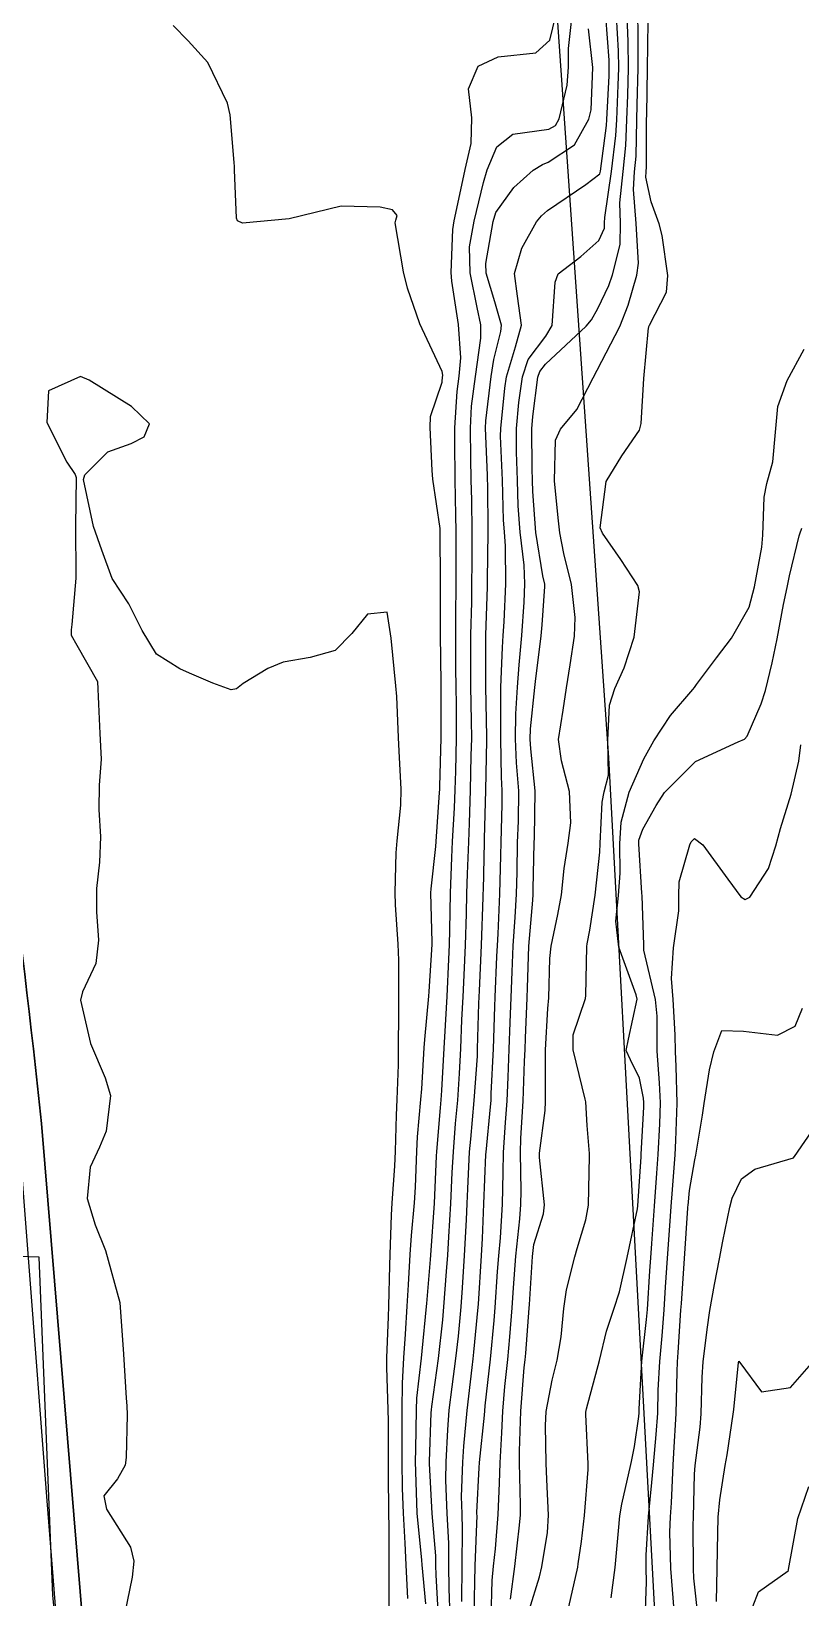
# Model space of a CAD drawing. Header units: metres. Extents: x 318500 to 325275, y 7408834 to 7428799.
# Drawn here: x 321575.7 to 321605.4, y 7423787.1 to 7423847.7 of the extents above; entities that cross this region are included whole.
import ezdxf

# ---------------------------------------------------------------- set-up
doc = ezdxf.new("R2010")
doc.units = ezdxf.units.M
doc.header["$MEASUREMENT"] = 0
doc.linetypes.add('CONTINUO', pattern=[0])
for name, color, linetype in [('Curvas de Nivel 1m', 11, 'Continuous'), ('Curvas de Nivel 5m', 15, 'Continuous'), ('Divisas', 45, 'Continuous'), ('Estação', 45, 'Continuous'), ('Linha Férrea', 20, 'Continuous'), ('PLATAFORMA', 45, 'Continuous')]:
    doc.layers.add(name, color=color, linetype=linetype)

msp = doc.modelspace()

# ---------------------------------------------------------------- linework, layer by layer
at = {"layer": 'Curvas de Nivel 1m', "flags": 128}
for points, elevation in [([(321590.234, 7423787.043), (321590.164, 7423788.348), (321590.124, 7423789.183), (321590.058, 7423790.349), (321590.025, 7423791.309), (321590.007, 7423792.35), (321590.008, 7423793.357), (321590.009, 7423794.35), (321590.02, 7423795.371), (321590.076, 7423796.35), (321590.146, 7423797.267), (321590.211, 7423798.349), (321590.26, 7423799.181), (321590.324, 7423800.348), (321590.375, 7423801.09), (321590.486, 7423802.346), (321590.529, 7423802.956), (321590.58, 7423804.346), (321590.609, 7423804.905), (321590.74, 7423806.344), (321590.773, 7423806.765), (321590.867, 7423808.343), (321590.891, 7423808.668), (321591.044, 7423810.342), (321591.06, 7423810.525), (321591.172, 7423812.341), (321591.174, 7423812.438), (321591.128, 7423814.342), (321591.133, 7423814.501), (321591.317, 7423816.139), (321591.331, 7423816.329), (321591.464, 7423818.222), (321591.469, 7423818.338), (321591.473, 7423818.46), (321591.528, 7423820.338), (321591.526, 7423822.21), (321591.527, 7423822.338), (321591.522, 7423822.459), (321591.491, 7423824.339), (321591.492, 7423824.41), (321591.497, 7423826.339), (321591.488, 7423828.332), (321591.481, 7423828.436), (321591.194, 7423830.343), (321591.173, 7423830.675), (321591.102, 7423832.344), (321591.106, 7423832.775), (321591.556, 7423834.096), (321591.58, 7423834.319), (321591.584, 7423834.34), (321591.585, 7423834.364), (321591.562, 7423834.512), (321590.693, 7423836.349), (321590.224, 7423837.737), (321590.069, 7423838.363), (321589.746, 7423840.261), (321589.765, 7423840.368), (321589.822, 7423840.548), (321589.644, 7423840.767), (321589.157, 7423840.863), (321587.645, 7423840.9), (321585.64, 7423840.42), (321583.832, 7423840.243), (321583.638, 7423840.333), (321583.596, 7423840.441), (321583.524, 7423842.308), (321583.517, 7423842.442), (321583.507, 7423842.598), (321583.352, 7423844.445), (321583.25, 7423844.894), (321582.494, 7423846.462), (321581.728, 7423847.297), (321581.143, 7423847.888)], 774), ([(321591.414, 7423786.333), (321591.327, 7423787.952), (321591.317, 7423788.334), (321591.312, 7423788.693), (321591.176, 7423790.337), (321591.07, 7423792.268), (321591.072, 7423792.339), (321591.141, 7423794.226), (321591.148, 7423794.338), (321591.166, 7423794.473), (321591.415, 7423796.335), (321591.582, 7423797.823), (321591.628, 7423798.332), (321591.735, 7423799.696), (321591.776, 7423800.33), (321591.818, 7423801.03), (321591.9, 7423802.328), (321591.953, 7423803.523), (321591.994, 7423804.327), (321592.081, 7423805.422), (321592.164, 7423806.325), (321592.235, 7423807.359), (321592.282, 7423808.324), (321592.327, 7423809.424), (321592.369, 7423810.323), (321592.415, 7423811.16), (321592.464, 7423812.322), (321592.498, 7423813.537), (321592.517, 7423814.322), (321592.54, 7423815.083), (321592.59, 7423816.321), (321592.619, 7423817.033), (321592.655, 7423818.32), (321592.689, 7423819.646), (321592.705, 7423820.32), (321592.699, 7423821.001), (321592.676, 7423822.321), (321592.668, 7423823.571), (321592.677, 7423824.321), (321592.705, 7423825.587), (321592.713, 7423826.321), (321592.717, 7423827.066), (321592.721, 7423828.321), (321592.705, 7423829.535), (321592.689, 7423830.322), (321592.672, 7423831.163), (321592.657, 7423832.323), (321592.695, 7423833.171), (321592.846, 7423834.321), (321593.055, 7423835.798), (321593.06, 7423836.318), (321592.922, 7423836.988), (321592.643, 7423838.325), (321592.62, 7423839.331), (321592.796, 7423840.323), (321593.161, 7423841.823), (321593.299, 7423842.315), (321593.673, 7423843.202), (321594.294, 7423843.691), (321595.684, 7423843.889), (321595.952, 7423844.02), (321596.094, 7423844.284), (321596.405, 7423845.584), (321596.453, 7423846.279), (321596.454, 7423847.006), (321596.589, 7423848.277)], 776), ([(321592.323, 7423786.925), (321592.33, 7423788.319), (321592.353, 7423789.708), (321592.331, 7423790.32), (321592.312, 7423790.988), (321592.356, 7423792.32), (321592.395, 7423792.933), (321592.527, 7423794.318), (321592.719, 7423795.987), (321592.762, 7423796.314), (321592.789, 7423796.579), (321592.96, 7423798.312), (321592.968, 7423798.425), (321593.086, 7423800.31), (321593.117, 7423800.977), (321593.175, 7423802.309), (321593.251, 7423804.216), (321593.261, 7423804.308), (321593.432, 7423806.061), (321593.452, 7423806.306), (321593.463, 7423806.576), (321593.547, 7423808.305), (321593.598, 7423809.941), (321593.614, 7423810.304), (321593.681, 7423811.886), (321593.702, 7423812.304), (321593.728, 7423812.756), (321593.79, 7423814.303), (321593.828, 7423815.786), (321593.84, 7423816.302), (321593.884, 7423817.759), (321593.881, 7423818.302), (321593.864, 7423818.811), (321593.833, 7423820.303), (321593.826, 7423821.871), (321593.832, 7423822.304), (321593.895, 7423823.831), (321593.924, 7423824.303), (321593.964, 7423824.831), (321594.022, 7423826.301), (321594.015, 7423827.759), (321593.969, 7423828.303), (321593.937, 7423828.758), (321593.893, 7423830.306), (321593.82, 7423832.012), (321593.829, 7423832.307), (321593.993, 7423833.866), (321594.056, 7423834.305), (321594.405, 7423835.469), (321594.628, 7423836.3), (321594.48, 7423837.418), (321594.357, 7423838.303), (321594.649, 7423839.275), (321595.212, 7423840.294), (321595.403, 7423840.532), (321595.644, 7423840.737), (321597.124, 7423841.738), (321597.659, 7423842.15), (321597.689, 7423842.26), (321597.917, 7423844.026), (321597.936, 7423844.256), (321598.02, 7423845.951), (321598.032, 7423846.255), (321598.021, 7423846.554), (321597.903, 7423848.258)], 778), ([(321592.806, 7423786.428), (321592.835, 7423788.312), (321592.91, 7423790.251), (321592.905, 7423790.311), (321592.908, 7423790.374), (321592.997, 7423792.102), (321593.009, 7423792.301), (321593.2, 7423794.135), (321593.213, 7423794.307), (321593.229, 7423794.504), (321593.427, 7423796.304), (321593.576, 7423797.798), (321593.617, 7423798.302), (321593.706, 7423799.695), (321593.754, 7423800.3), (321593.813, 7423800.996), (321593.891, 7423802.299), (321593.922, 7423803.524), (321593.941, 7423804.298), (321594.018, 7423805.456), (321594.072, 7423806.297), (321594.112, 7423807.21), (321594.157, 7423808.296), (321594.195, 7423809.326), (321594.233, 7423810.295), (321594.267, 7423811.283), (321594.312, 7423812.294), (321594.389, 7423813.401), (321594.437, 7423814.293), (321594.458, 7423815.137), (321594.482, 7423816.293), (321594.513, 7423817.111), (321594.523, 7423818.292), (321594.443, 7423819.376), (321594.4, 7423820.295), (321594.416, 7423821.263), (321594.475, 7423822.294), (321594.543, 7423823.163), (321594.644, 7423824.292), (321594.736, 7423825.584), (321594.766, 7423826.29), (321594.732, 7423827.02), (321594.582, 7423828.293), (321594.504, 7423829.314), (321594.472, 7423830.3), (321594.433, 7423831.384), (321594.442, 7423832.301), (321594.53, 7423833.315), (321594.668, 7423834.299), (321594.892, 7423834.971), (321595.576, 7423835.877), (321595.818, 7423836.286), (321595.93, 7423837.96), (321596.049, 7423838.283), (321596.932, 7423838.959), (321597.63, 7423839.581), (321597.842, 7423840.052), (321597.849, 7423840.257), (321597.857, 7423840.472), (321598.119, 7423842.253), (321598.288, 7423843.644), (321598.329, 7423844.25), (321598.38, 7423845.58), (321598.402, 7423846.25), (321598.387, 7423846.91), (321598.312, 7423848.251)], 779), ([(321594.203, 7423787.019), (321594.369, 7423788.289), (321594.555, 7423789.876), (321594.592, 7423790.286), (321594.596, 7423790.665), (321594.552, 7423792.287), (321594.551, 7423792.742), (321594.61, 7423794.286), (321594.74, 7423795.977), (321594.774, 7423796.284), (321594.796, 7423796.541), (321594.933, 7423798.282), (321594.945, 7423798.419), (321595.054, 7423800.281), (321595.115, 7423800.739), (321595.478, 7423801.925), (321595.521, 7423802.276), (321595.332, 7423804.103), (321595.329, 7423804.278), (321595.543, 7423805.918), (321595.566, 7423806.276), (321595.567, 7423807.916), (321595.562, 7423808.276), (321595.647, 7423809.863), (321595.688, 7423810.276), (321595.733, 7423811.805), (321595.776, 7423812.275), (321596.045, 7423813.509), (321596.181, 7423814.271), (321596.289, 7423815.286), (321596.433, 7423816.269), (321596.547, 7423817.053), (321596.491, 7423818.269), (321596.178, 7423819.455), (321596.07, 7423820.273), (321596.247, 7423821.412), (321596.379, 7423822.27), (321596.522, 7423823.16), (321596.682, 7423824.267), (321596.712, 7423824.992), (321596.564, 7423826.269), (321596.273, 7423827.466), (321596.112, 7423828.274), (321596.055, 7423828.844), (321595.906, 7423830.284), (321595.949, 7423831.858), (321596.145, 7423832.281), (321596.779, 7423833.034), (321597.401, 7423834.262), (321597.563, 7423834.557), (321598.441, 7423836.247), (321598.761, 7423837.074), (321599.096, 7423838.238), (321599.155, 7423838.699), (321599.077, 7423840.238), (321598.968, 7423841.556), (321599.008, 7423842.24), (321599.066, 7423842.842), (321599.098, 7423844.239), (321599.108, 7423844.83), (321599.143, 7423846.239), (321599.147, 7423847.652), (321599.13, 7423848.239)], 781), ([(321594.925, 7423786.596), (321595.332, 7423787.888), (321595.425, 7423788.275), (321595.637, 7423789.6), (321595.677, 7423790.273), (321595.613, 7423791.651), (321595.588, 7423792.274), (321595.56, 7423793.737), (321595.585, 7423794.274), (321595.818, 7423795.497), (321596.007, 7423796.27), (321596.163, 7423797.169), (321596.275, 7423798.268), (321596.375, 7423798.983), (321596.694, 7423800.264), (321596.788, 7423800.588), (321597.124, 7423801.692), (321597.225, 7423802.259), (321597.264, 7423804.153), (321597.263, 7423804.258), (321597.176, 7423805.339), (321597.118, 7423806.261), (321597.096, 7423806.355), (321596.626, 7423808.266), (321596.635, 7423808.85), (321597.109, 7423810.261), (321597.129, 7423810.373), (321597.156, 7423812.261), (321597.168, 7423812.364), (321597.276, 7423812.9), (321597.482, 7423814.257), (321597.659, 7423815.911), (321597.672, 7423816.255), (321597.749, 7423817.849), (321597.836, 7423818.253), (321597.995, 7423818.889), (321597.98, 7423820.251), (321598.04, 7423821.6), (321598.247, 7423822.247), (321598.609, 7423823.045), (321598.992, 7423824.237), (321599.199, 7423825.985), (321599.138, 7423826.235), (321598.476, 7423827.234), (321597.762, 7423828.256), (321597.681, 7423828.456), (321597.908, 7423830.254), (321598.515, 7423831.245), (321599.195, 7423832.235), (321599.267, 7423832.501), (321599.37, 7423834.233), (321599.547, 7423836.198), (321599.556, 7423836.23), (321599.564, 7423836.246), (321599.581, 7423836.3), (321600.241, 7423837.583), (321600.298, 7423838.223), (321600.083, 7423839.775), (321599.966, 7423840.227), (321599.648, 7423841.079), (321599.449, 7423842.024), (321599.456, 7423842.233), (321599.471, 7423842.424), (321599.475, 7423844.233), (321599.478, 7423844.448), (321599.51, 7423846.233), (321599.541, 7423848.036)], 782), ([(321591.873, 7423786.326), (321591.83, 7423787.433), (321591.825, 7423788.327), (321591.822, 7423789.19), (321591.753, 7423790.328), (321591.701, 7423791.617), (321591.712, 7423792.329), (321591.774, 7423793.574), (321591.838, 7423794.328), (321591.946, 7423795.234), (321592.089, 7423796.324), (321592.187, 7423797.199), (321592.291, 7423798.322), (321592.351, 7423799.061), (321592.426, 7423800.32), (321592.497, 7423801.693), (321592.535, 7423802.319), (321592.561, 7423802.897), (321592.625, 7423804.318), (321592.665, 7423804.82), (321592.799, 7423806.316), (321592.923, 7423808.03), (321592.933, 7423808.314), (321592.98, 7423810.057), (321592.992, 7423810.314), (321593.003, 7423810.554), (321593.081, 7423812.313), (321593.147, 7423814.171), (321593.152, 7423814.312), (321593.155, 7423814.449), (321593.204, 7423816.312), (321593.206, 7423816.427), (321593.249, 7423818.312), (321593.29, 7423820.232), (321593.292, 7423820.311), (321593.29, 7423820.392), (321593.247, 7423822.312), (321593.25, 7423824.135), (321593.252, 7423824.313), (321593.319, 7423826.183), (321593.321, 7423826.312), (321593.322, 7423826.442), (321593.338, 7423828.312), (321593.323, 7423830.137), (321593.318, 7423830.313), (321593.314, 7423830.502), (321593.234, 7423832.314), (321593.245, 7423832.604), (321593.457, 7423834.312), (321593.567, 7423834.977), (321593.831, 7423836.054), (321593.855, 7423836.307), (321593.594, 7423837.21), (321593.263, 7423838.315), (321593.248, 7423838.683), (321593.53, 7423840.312), (321593.644, 7423840.666), (321594.333, 7423841.623), (321595.082, 7423842.296), (321595.44, 7423842.516), (321595.665, 7423842.606), (321596.678, 7423843.272), (321597.242, 7423844.267), (321597.326, 7423844.635), (321597.391, 7423846.265), (321597.226, 7423847.759)], 777), ([(321596.469, 7423786.722), (321596.809, 7423788.261), (321596.83, 7423788.383), (321596.96, 7423789.256), (321597.074, 7423790.258), (321597.213, 7423792.04), (321597.214, 7423792.257), (321597.119, 7423794.169), (321597.12, 7423794.259), (321597.153, 7423794.38), (321597.654, 7423796.251), (321597.923, 7423797.391), (321598.207, 7423798.243), (321598.425, 7423798.905), (321598.721, 7423800.236), (321599.129, 7423802.116), (321599.142, 7423802.23), (321599.26, 7423804.127), (321599.265, 7423804.228), (321599.363, 7423806.052), (321599.369, 7423806.227), (321599.359, 7423806.395), (321599.199, 7423807.174), (321598.852, 7423807.881), (321598.688, 7423808.238), (321598.774, 7423808.679), (321599.11, 7423810.232), (321599.072, 7423810.403), (321598.401, 7423812.243), (321598.286, 7423813.25), (321598.39, 7423814.244), (321598.448, 7423815.098), (321598.436, 7423816.243), (321598.496, 7423817.079), (321598.805, 7423818.238), (321599.363, 7423819.522), (321599.75, 7423820.226), (321600.397, 7423821.208), (321601.266, 7423822.211), (321601.325, 7423822.287), (321601.403, 7423822.401), (321602.186, 7423823.431), (321602.76, 7423824.19), (321603.442, 7423825.395), (321603.657, 7423826.177), (321603.931, 7423827.715), (321603.97, 7423828.173), (321604.021, 7423829.654), (321604.124, 7423830.171), (321604.367, 7423831.015), (321604.459, 7423832.166), (321604.558, 7423833.152), (321604.919, 7423834.16), (321605.572, 7423835.369)], 783), ([(321589.505, 7423786.354), (321589.513, 7423787.782), (321589.51, 7423788.354), (321589.511, 7423789.809), (321589.502, 7423790.355), (321589.48, 7423791.868), (321589.478, 7423792.355), (321589.479, 7423793.899), (321589.47, 7423794.356), (321589.421, 7423795.982), (321589.423, 7423796.356), (321589.483, 7423797.947), (321589.497, 7423798.356), (321589.534, 7423799.925), (321589.545, 7423800.356), (321589.602, 7423801.878), (321589.628, 7423802.355), (321589.734, 7423803.771), (321589.756, 7423804.354), (321589.799, 7423805.736), (321589.824, 7423806.354), (321589.866, 7423807.691), (321589.875, 7423808.353), (321589.883, 7423809.701), (321589.887, 7423810.354), (321589.881, 7423811.734), (321589.864, 7423812.354), (321589.759, 7423813.882), (321589.745, 7423814.355), (321589.783, 7423815.885), (321589.818, 7423816.355), (321589.956, 7423817.739), (321589.975, 7423818.354), (321589.895, 7423819.825), (321589.87, 7423820.355), (321589.81, 7423821.94), (321589.771, 7423822.356), (321589.586, 7423824.191), (321589.567, 7423824.359), (321589.433, 7423825.201), (321588.673, 7423825.129), (321588.064, 7423824.38), (321587.413, 7423823.715), (321586.453, 7423823.447), (321585.408, 7423823.264), (321584.812, 7423823.02), (321583.863, 7423822.435), (321583.599, 7423822.236), (321583.396, 7423822.192), (321582.68, 7423822.451), (321581.786, 7423822.846), (321581.405, 7423823.004), (321580.498, 7423823.571), (321579.95, 7423824.492), (321579.435, 7423825.528), (321578.782, 7423826.507), (321578.382, 7423827.595), (321578.067, 7423828.514), (321577.682, 7423830.335), (321577.725, 7423830.518), (321578.62, 7423831.402), (321579.518, 7423831.731), (321580.031, 7423831.984), (321580.234, 7423832.489), (321579.54, 7423833.156), (321577.897, 7423834.174), (321577.557, 7423834.312), (321576.322, 7423833.765), (321576.26, 7423832.539), (321577.036, 7423830.998), (321577.36, 7423830.522), (321577.389, 7423830.411), (321577.361, 7423828.522), (321577.385, 7423826.587), (321577.383, 7423826.521), (321577.228, 7423824.718), (321577.195, 7423824.523), (321577.201, 7423824.306), (321577.414, 7423823.92), (321578.212, 7423822.512), (321578.258, 7423821.64), (321578.312, 7423820.511), (321578.355, 7423819.51), (321578.28, 7423818.511), (321578.272, 7423817.569), (321578.336, 7423816.51), (321578.29, 7423815.525), (321578.181, 7423814.511), (321578.182, 7423813.61), (321578.251, 7423812.51), (321578.152, 7423811.615), (321577.637, 7423810.516), (321577.565, 7423810.187), (321577.941, 7423808.513), (321578.516, 7423807.188), (321578.721, 7423806.505), (321578.549, 7423805.127), (321578.294, 7423804.509), (321577.932, 7423803.728), (321577.821, 7423802.513), (321578.132, 7423801.497), (321578.533, 7423800.506), (321579.08, 7423798.5), (321579.223, 7423796.497), (321579.332, 7423794.794), (321579.352, 7423794.495), (321579.369, 7423794.151), (321579.332, 7423792.495), (321579.284, 7423792.208), (321578.988, 7423791.678), (321578.464, 7423791.019), (321578.562, 7423790.504), (321578.964, 7423789.874), (321579.493, 7423789.03), (321579.623, 7423788.49), (321579.558, 7423787.873), (321579.276, 7423786.495)], 773), ([(321598.1, 7423787.075), (321598.254, 7423788.24), (321598.389, 7423789.663), (321598.443, 7423790.238), (321598.516, 7423790.698), (321598.867, 7423792.232), (321598.894, 7423792.339), (321599.01, 7423792.919), (321599.176, 7423794.08), (321599.188, 7423794.228), (321599.192, 7423794.388), (321599.29, 7423796.226), (321599.466, 7423797.833), (321599.504, 7423798.224), (321599.602, 7423799.723), (321599.635, 7423800.222), (321599.677, 7423800.783), (321599.782, 7423802.22), (321599.869, 7423803.499), (321599.919, 7423804.219), (321599.984, 7423805.412), (321600.012, 7423806.218), (321599.976, 7423806.997), (321599.886, 7423808.22), (321599.882, 7423809.569), (321599.823, 7423810.221), (321599.37, 7423812.127), (321599.363, 7423812.229), (321599.369, 7423812.327), (321599.299, 7423814.23), (321599.292, 7423814.334), (321599.171, 7423816.232), (321599.18, 7423816.375), (321599.329, 7423816.806), (321599.839, 7423817.726), (321600.162, 7423818.218), (321601.362, 7423819.417), (321603.02, 7423820.185), (321603.27, 7423820.283), (321603.373, 7423820.397), (321603.913, 7423821.651), (321604.072, 7423822.17), (321604.342, 7423823.24), (321604.527, 7423824.164), (321604.775, 7423825.492), (321604.918, 7423826.158), (321605.013, 7423826.601), (321605.383, 7423828.151), (321605.406, 7423828.226), (321605.485, 7423828.451)], 784), ([(321600.548, 7423786.583), (321600.418, 7423788.208), (321600.369, 7423789.614), (321600.4, 7423790.209), (321600.435, 7423790.751), (321600.5, 7423792.208), (321600.53, 7423792.685), (321600.622, 7423794.206), (321600.653, 7423795.813), (321600.67, 7423796.206), (321600.699, 7423796.561), (321600.806, 7423798.204), (321600.826, 7423798.462), (321600.945, 7423800.202), (321601.075, 7423802.147), (321601.077, 7423802.201), (321601.082, 7423802.249), (321601.139, 7423802.826), (321601.344, 7423804.011), (321601.376, 7423804.198), (321601.641, 7423805.738), (321601.706, 7423806.195), (321601.904, 7423807.492), (321602.08, 7423808.191), (321602.39, 7423809.021), (321603.222, 7423808.988), (321604.538, 7423808.842), (321605.226, 7423809.186), (321605.505, 7423809.877)], 786), ([(321601.481, 7423786.194), (321601.304, 7423787.837), (321601.289, 7423788.197), (321601.284, 7423789.879), (321601.287, 7423790.197), (321601.331, 7423791.861), (321601.36, 7423792.196), (321601.543, 7423793.674), (321601.585, 7423794.194), (321601.631, 7423795.607), (321601.667, 7423796.194), (321601.815, 7423797.446), (321601.922, 7423798.192), (321602.098, 7423799.187), (321602.294, 7423800.188), (321602.43, 7423800.874), (321602.697, 7423802.184), (321602.789, 7423802.53), (321603.146, 7423803.273), (321603.667, 7423803.657), (321605.159, 7423804.097), (321605.184, 7423804.125), (321605.205, 7423804.149), (321606.006, 7423805.309)], 787), ([(321602.187, 7423786.932), (321602.202, 7423788.187), (321602.22, 7423788.924), (321602.248, 7423790.187), (321602.304, 7423790.863), (321602.517, 7423792.185), (321602.589, 7423792.602), (321602.829, 7423794.182), (321602.855, 7423794.358), (321603.038, 7423796.18), (321603.051, 7423796.23), (321603.088, 7423796.179), (321603.918, 7423795.046), (321605.041, 7423795.211), (321605.854, 7423796.138)], 788), ([(321603.365, 7423786.173), (321603.803, 7423787.301), (321604.95, 7423788.121), (321604.962, 7423788.137), (321604.971, 7423788.171), (321605.329, 7423790.145), (321605.749, 7423791.378)], 789)]:
    msp.add_lwpolyline(points, dxfattribs=dict(at, elevation=elevation))
at = {"layer": 'Curvas de Nivel 5m', "flags": 128}
for points, elevation in [([(321590.927, 7423786.838), (321590.785, 7423788.342), (321590.772, 7423788.522), (321590.597, 7423790.344), (321590.576, 7423790.744), (321590.535, 7423792.345), (321590.536, 7423792.816), (321590.561, 7423794.345), (321590.585, 7423794.794), (321590.758, 7423796.343), (321590.785, 7423796.611), (321590.952, 7423798.341), (321590.964, 7423798.459), (321591.107, 7423800.158), (321591.121, 7423800.329), (321591.264, 7423802.338), (321591.343, 7423804.151), (321591.353, 7423804.337), (321591.5, 7423806.021), (321591.527, 7423806.335), (321591.551, 7423806.692), (321591.636, 7423808.334), (321591.66, 7423808.777), (321591.749, 7423810.332), (321591.822, 7423811.771), (321591.846, 7423812.331), (321591.86, 7423812.915), (321591.882, 7423814.331), (321591.935, 7423815.707), (321591.966, 7423816.33), (321592.037, 7423817.633), (321592.064, 7423818.329), (321592.084, 7423819.055), (321592.118, 7423820.329), (321592.113, 7423821.606), (321592.1, 7423822.329), (321592.094, 7423823.014), (321592.088, 7423824.33), (321592.096, 7423824.996), (321592.105, 7423826.33), (321592.104, 7423827.697), (321592.105, 7423828.331), (321592.094, 7423828.938), (321592.061, 7423830.332), (321592.048, 7423831.806), (321592.056, 7423832.332), (321592.142, 7423833.741), (321592.215, 7423834.33), (321592.279, 7423835.042), (321592.199, 7423836.331), (321591.934, 7423838.006), (321591.904, 7423838.336), (321591.971, 7423839.999), (321592.026, 7423840.334), (321592.126, 7423840.814), (321592.452, 7423842.328), (321592.678, 7423843.328), (321592.706, 7423844.325), (321592.585, 7423845.449), (321592.95, 7423846.322), (321593.724, 7423846.683), (321595.183, 7423846.838), (321595.73, 7423847.325), (321595.957, 7423848.287)], 775), ([(321593.461, 7423786.302), (321593.496, 7423787.747), (321593.549, 7423788.301), (321593.623, 7423788.966), (321593.73, 7423790.299), (321593.783, 7423791.503), (321593.805, 7423792.298), (321593.865, 7423793.45), (321593.91, 7423794.297), (321593.987, 7423795.243), (321594.099, 7423796.294), (321594.185, 7423797.171), (321594.275, 7423798.292), (321594.324, 7423799.059), (321594.415, 7423800.29), (321594.565, 7423801.729), (321594.606, 7423802.288), (321594.613, 7423802.813), (321594.591, 7423804.289), (321594.61, 7423804.847), (321594.695, 7423806.287), (321594.752, 7423807.833), (321594.77, 7423808.287), (321594.785, 7423808.718), (321594.851, 7423810.286), (321594.861, 7423810.67), (321594.922, 7423812.285), (321595.066, 7423814.062), (321595.084, 7423814.283), (321595.086, 7423814.49), (321595.124, 7423816.283), (321595.131, 7423816.475), (321595.164, 7423818.283), (321594.995, 7423819.914), (321594.967, 7423820.286), (321594.981, 7423820.681), (321595.143, 7423822.284), (321595.168, 7423822.519), (321595.391, 7423824.281), (321595.434, 7423824.71), (321595.54, 7423826.188), (321595.53, 7423826.279), (321595.455, 7423826.605), (321595.188, 7423828.284), (321595.069, 7423829.868), (321595.052, 7423830.294), (321595.04, 7423830.762), (321595.037, 7423832.295), (321595.068, 7423832.764), (321595.269, 7423834.293), (321595.341, 7423834.514), (321595.565, 7423834.792), (321597.139, 7423836.267), (321597.337, 7423836.51), (321597.59, 7423836.952), (321598.015, 7423837.842), (321598.161, 7423838.252), (321598.454, 7423839.421), (321598.464, 7423840.248), (321598.439, 7423841.039), (321598.565, 7423842.246), (321598.672, 7423843.248), (321598.715, 7423844.245), (321598.744, 7423845.205), (321598.771, 7423846.244), (321598.761, 7423847.275), (321598.721, 7423848.245)], 780), ([(321599.419, 7423786.223), (321599.477, 7423787.687), (321599.463, 7423788.222), (321599.454, 7423788.722), (321599.546, 7423790.221), (321599.675, 7423791.535), (321599.737, 7423792.219), (321599.846, 7423793.389), (321599.905, 7423794.217), (321599.927, 7423795.104), (321599.982, 7423796.216), (321600.074, 7423797.206), (321600.157, 7423798.214), (321600.212, 7423799.095), (321600.29, 7423800.212), (321600.375, 7423801.464), (321600.428, 7423802.211), (321600.476, 7423802.873), (321600.575, 7423804.209), (321600.61, 7423804.767), (321600.653, 7423806.208), (321600.624, 7423807.629), (321600.594, 7423808.209), (321600.583, 7423808.846), (321600.503, 7423810.211), (321600.438, 7423811.027), (321600.515, 7423812.211), (321600.72, 7423813.644), (321600.727, 7423814.208), (321600.741, 7423814.765), (321601.152, 7423816.203), (321601.205, 7423816.318), (321601.324, 7423816.447), (321601.655, 7423816.197), (321602.621, 7423814.866), (321603.124, 7423814.182), (321603.289, 7423814.091), (321603.47, 7423814.177), (321604.191, 7423815.283), (321604.474, 7423816.163), (321604.662, 7423816.828), (321605.077, 7423818.154), (321605.363, 7423819.438), (321605.448, 7423820.07)], 785)]:
    msp.add_lwpolyline(points, dxfattribs=dict(at, elevation=elevation))
at = {"layer": 'Divisas'}
msp.add_lwpolyline([(321549.955, 7424228.446), (321554.972, 7424176.94), (321557.337, 7424160.949), (321562.892, 7424138.398), (321568.862, 7424112.827), (321569.47, 7424084.912), (321575.127, 7424019.549), (321579.879, 7423975.661), (321588.438, 7423976.499), (321587.076, 7423961.02), (321589.266, 7423928.967), (321589.677, 7423914.384), (321592.279, 7423903.548), (321592.828, 7423887.244), (321595.698, 7423852.683), (321597.996, 7423819.565), (321600.14, 7423779.854), (321601.488, 7423755.684), (321610.122, 7423705.794), (321622.803, 7423636.332), (321629.218, 7423617.989), (321638.93, 7423596.581), (321626.646, 7423589.267), (321628.28, 7423586.522)], dxfattribs=at)
at = {"layer": 'Estação'}
msp.add_lwpolyline([(321578.281, 7423769.546), (321576.486, 7423787.155), (321575.966, 7423800.244), (321575.104, 7423800.272)], dxfattribs=at)
at = {"layer": 'Linha Férrea'}
for points in [[(321226.792, 7424716.403, -0.049048), (321294.522, 7424696.782, -0.182764), (321482.062, 7424527.029), (321493.16, 7424503.6), (321499.641, 7424488.548, -0.072874), (321526.01, 7424374.119), (321529.604, 7424337.562), (321539.702, 7424200.874), (321545.251, 7424117.942), (321562.758, 7423889.193, 0.022601), (321565.783, 7423864.966), (321568.334, 7423851.165, -0.031624), (321576.049, 7423805.426), (321581.723, 7423737.083, 0.031784), (321592.903, 7423668.312), (321608.059, 7423601.616, 0.065289), (321634.288, 7423531.029), (321649.189, 7423501.212)], [(321649.189, 7423501.212), (321634.288, 7423531.029, -0.065289), (321608.059, 7423601.616), (321592.903, 7423668.312, -0.031784), (321581.723, 7423737.083), (321576.049, 7423805.426, 0.031624), (321568.334, 7423851.165), (321565.783, 7423864.966, -0.022601), (321562.758, 7423889.193), (321545.251, 7424117.942), (321539.702, 7424200.874), (321529.604, 7424337.562), (321526.01, 7424374.119, 0.072874), (321499.641, 7424488.548), (321493.16, 7424503.6), (321482.062, 7424527.029, 0.182764), (321294.522, 7424696.782, 0.049048), (321226.792, 7424716.403, 0.036092)]]:
    msp.add_lwpolyline(points, format="xyb", dxfattribs=at)
at = {"layer": 'PLATAFORMA', "linetype": 'CONTINUO'}
msp.add_polyline3d([(321604.797, 7423618.243, 772.277), (321602.822, 7423624.779, 772.416), (321600.079, 7423633.857, 772.537), (321596.873, 7423645.457, 772.818), (321594.214, 7423656.106, 772.915), (321591.5, 7423668.126, 773.175), (321588.714, 7423681.611, 773.358), (321586.138, 7423696.269, 773.585), (321584.021, 7423710.866, 773.801), (321582.291, 7423723.869, 773.961), (321580.791, 7423738.258, 774.113), (321579.547, 7423751.184, 774.2), (321578.442, 7423764.562, 774.348), (321577.766, 7423773.348, 774.402), (321576.831, 7423783.822, 774.457), (321576.269, 7423790.817, 774.536), (321574.844, 7423809.283, 774.654), (321567.765, 7423808.737, 774.654)], dxfattribs=at)

doc.saveas('drawing.dxf')
